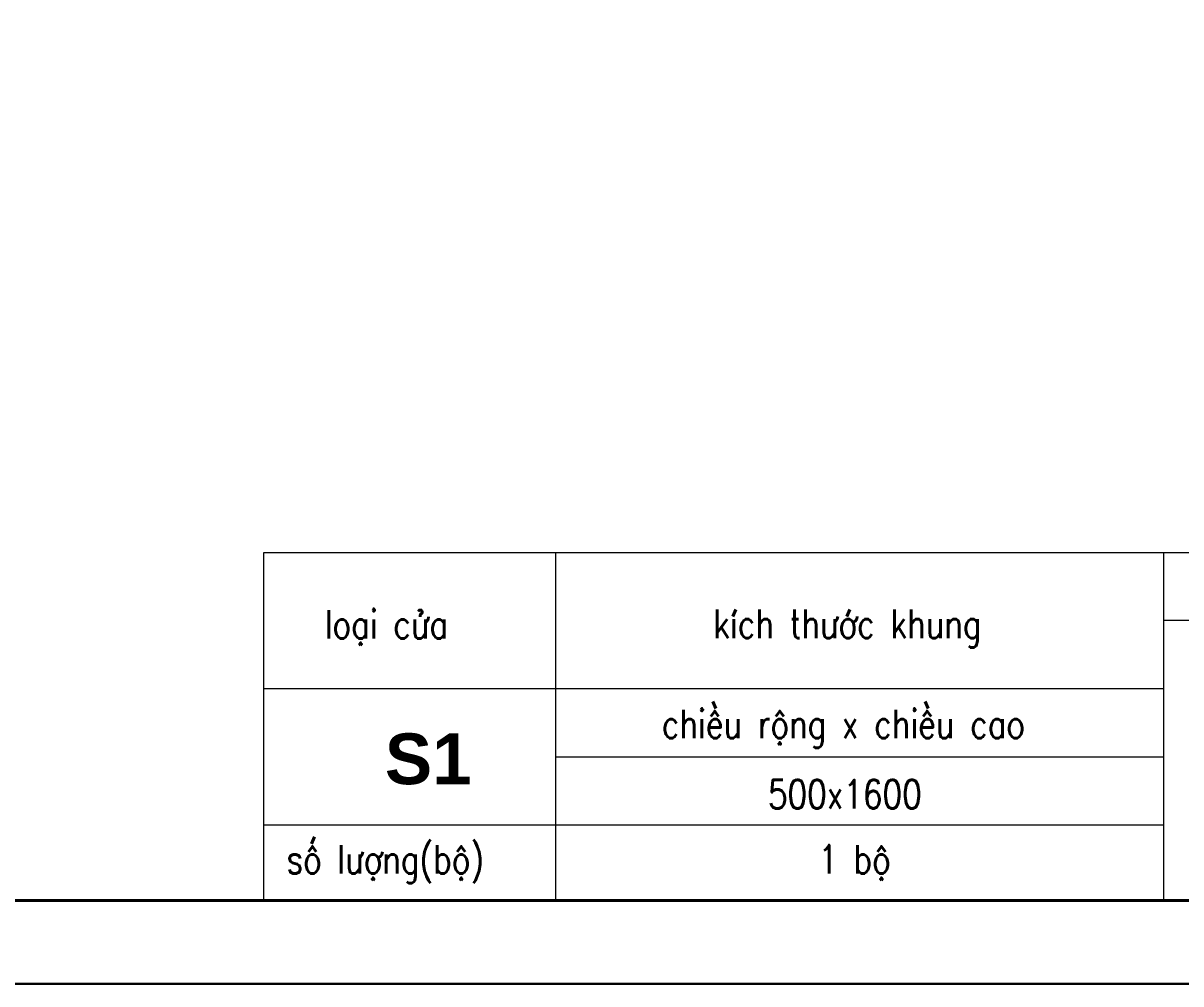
# Model space of a CAD drawing. Header units: millimetres. Extents: x 1336014 to 2939047, y -333549 to -60566.
# Drawn here: x 1471836 to 1474269, y -219540 to -217522 of the extents above; entities that cross this region are included whole.
import ezdxf
from ezdxf.enums import TextEntityAlignment as Align

# ---------------------------------------------------------------- set-up
doc = ezdxf.new("R2010")
doc.units = ezdxf.units.MM
doc.header["$MEASUREMENT"] = 0
for name, color, linetype, lineweight in [('05.Text', 253, 'Continuous', 18), ('11.Khung bo', 32, 'Continuous', 50), ('12.Khung', 36, 'Continuous', 25), ('Thay', 253, 'Continuous', 9)]:
    doc.layers.add(name, color=color, linetype=linetype, lineweight=lineweight)
doc.layers.add('KT', color=1, linetype='Continuous')
doc.layers.add('VNCC-Ar-Text', color=6, linetype='Continuous')
doc.layers.add('Tpl_Bound', color=1, linetype='Continuous', plot=False)
doc.styles.add('Noidung', font='', dxfattribs={"height": 500})
doc.styles.add('VNSIMLI', font='VNSIMLI.shx', dxfattribs={"width": 0.6})
doc.styles.get('Noidung').set_extended_font_data('.VnHelvetInsH', bold=True)

# ---------------------------------------------------------------- blocks, each defined once
blk = doc.blocks.new('100')
at = {"layer": '11.Khung bo', "const_width": 26.7}
blk.add_lwpolyline([(1860913, -945239.8), (1860913, -916940.1), (1896062.6, -916940.1), (1896062.6, -945239.8)], close=True, dxfattribs=at)
blk.add_lwpolyline([(1860913, -945239.8), (1860913, -916940.1), (1896062.6, -916940.1), (1896062.6, -945239.8)], close=True, dxfattribs=at)
blk.add_lwpolyline([(1860913, -945239.8), (1860913, -916940.1), (1896062.6, -916940.1), (1896062.6, -945239.8)], close=True, dxfattribs=at)
at = {"layer": '12.Khung'}
blk.add_lwpolyline([(1901579.2, -945939.8), (1901579.2, -916240.1), (1859579.6, -916240.1), (1859579.6, -945939.8)], close=True, dxfattribs=at)
blk.add_lwpolyline([(1901579.2, -945939.8), (1901579.2, -916240.1), (1859579.6, -916240.1), (1859579.6, -945939.8)], close=True, dxfattribs=at)
blk.add_lwpolyline([(1901579.2, -945939.8), (1901579.2, -916240.1), (1859579.6, -916240.1), (1859579.6, -945939.8)], close=True, dxfattribs=at)

msp = doc.modelspace()

# ---------------------------------------------------------------- linework, layer by layer
at = {"layer": 'Thay'}
for p, q in [((1472955, -218633.8), (1472955, -219063.8)), ((1472955, -218633.8), (1472955, -219063.8)), ((1474233, -218633.8), (1474233, -219365.4)), ((1475716.6, -218777.1), (1474233, -218777.1)), ((1474233, -218920.4), (1472342.3, -218920.4)), ((1474233, -219063.8), (1472955, -219063.8)), ((1472955, -219063.8), (1472955, -219365.4)), ((1474233, -219207.1), (1472342.3, -219207.1))]:
    msp.add_line(p, q, dxfattribs=at)
msp.add_lwpolyline([(1472342.3, -218633.8), (1475716.6, -218633.8), (1475716.6, -219365.4), (1472342.3, -219365.4)], close=True, dxfattribs=at)
at = {"layer": 'Tpl_Bound', "color": 1}
msp.add_lwpolyline([(1466595.8, -219540.4), (1466595.8, -212115.5), (1477095.7, -212115.5), (1477095.7, -219540.4)], close=True, dxfattribs=at)

# ---------------------------------------------------------------- block references
at = {"layer": '05.Text', "xscale": 0.25, "yscale": 0.25, "zscale": 0.25}
msp.add_blockref('100', (1001700.9, 16944.5), dxfattribs=at)

# ---------------------------------------------------------------- texts
at = {"layer": 'KT', "color": 4, "style": 'Noidung'}
msp.add_text('s1', height=106.67, dxfattribs=at).set_placement((1472596.4, -219120.9))
at = {"layer": 'VNCC-Ar-Text', "style": 'VNSIMLI', "width": 0.8}
for s, p in [('lo¹i cöa', (1472470.2, -218815)), ('sè l\xadîng(bé)', (1472389.6, -219308.8))]:
    msp.add_text(s, height=60, dxfattribs=at).set_placement(p)
for s, p in [('kÝch th\xadíc khung', (1473568.7, -218814)), ('chiÒu réng x chiÒu cao', (1473560.2, -219024.5)), ('500x1600', (1473563.3, -219172)), ('1 bé', (1473583.5, -219308.8))]:
    msp.add_text(s, height=60, dxfattribs=at).set_placement(p, align=Align.CENTER)

doc.saveas('drawing.dxf')
